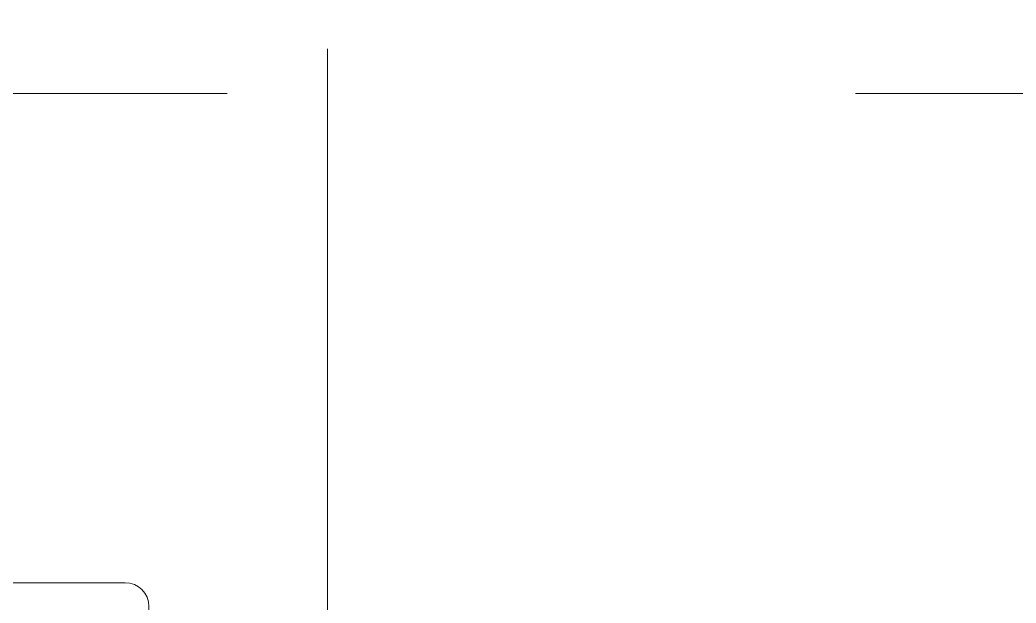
# Model space of a CAD drawing. Header units: millimetres. Extents: x -8624 to 194831, y -8553 to 29000.
# Drawn here: x 169199 to 172972, y 1672 to 3879 of the extents above; entities that cross this region are included whole.
import ezdxf

# ---------------------------------------------------------------- set-up
doc = ezdxf.new("R2010")
doc.units = ezdxf.units.MM
doc.linetypes.add('Осевая', pattern=[15875, 3175, -2381.25, 7937.5, -2381.25])
doc.layers.add('Марки для знаков', color=7, linetype='Continuous', lineweight=9)
doc.layers.add('Оси-2', color=7, linetype='Осевая', lineweight=9)

# ---------------------------------------------------------------- blocks, each defined once
blk = doc.blocks.new('Марка_Знаки - В прямоуг_Наименование краткое-30718135-План зашивки приборов отопления в осях 3 этажа 1-12')
at = {"layer": 'Марки для знаков'}
for p, q in [((-2.455, 2.278), (2.455, 2.278)), ((-3.355, 1.378), (-3.355, -1.384)), ((3.355, 1.378), (3.355, -1.378)), ((-2.461, -2.278), (2.455, -2.278))]:
    blk.add_line(p, q, dxfattribs=at)
for centre, radius, start, end in [((-2.455, 1.378), 0.9, 90, 180), ((2.455, 1.378), 0.9, 0, 90), ((-2.461, -1.384), 0.893, 180, 270), ((2.455, -1.378), 0.9, 270, 0)]:
    blk.add_arc(centre, radius, start, end, dxfattribs=at)

msp = doc.modelspace()

# ---------------------------------------------------------------- linework, layer by layer
at = {"layer": 'Оси-2'}
for p, q in [((170363.7, 593.7), (170363.7, 24898.1)), ((135058.2, 3600), (173313.7, 3600))]:
    msp.add_line(p, q, dxfattribs=at)

# ---------------------------------------------------------------- block references
at = {"layer": 'Марки для знаков', "xscale": 99.99999999999993, "yscale": 99.99999999999993, "zscale": 99.99999999999993}
msp.add_blockref('Марка_Знаки - В прямоуг_Наименование краткое-30718135-План зашивки приборов отопления в осях 3 этажа 1-12', (169351.8, 1521), dxfattribs=at)

doc.saveas('drawing.dxf')
